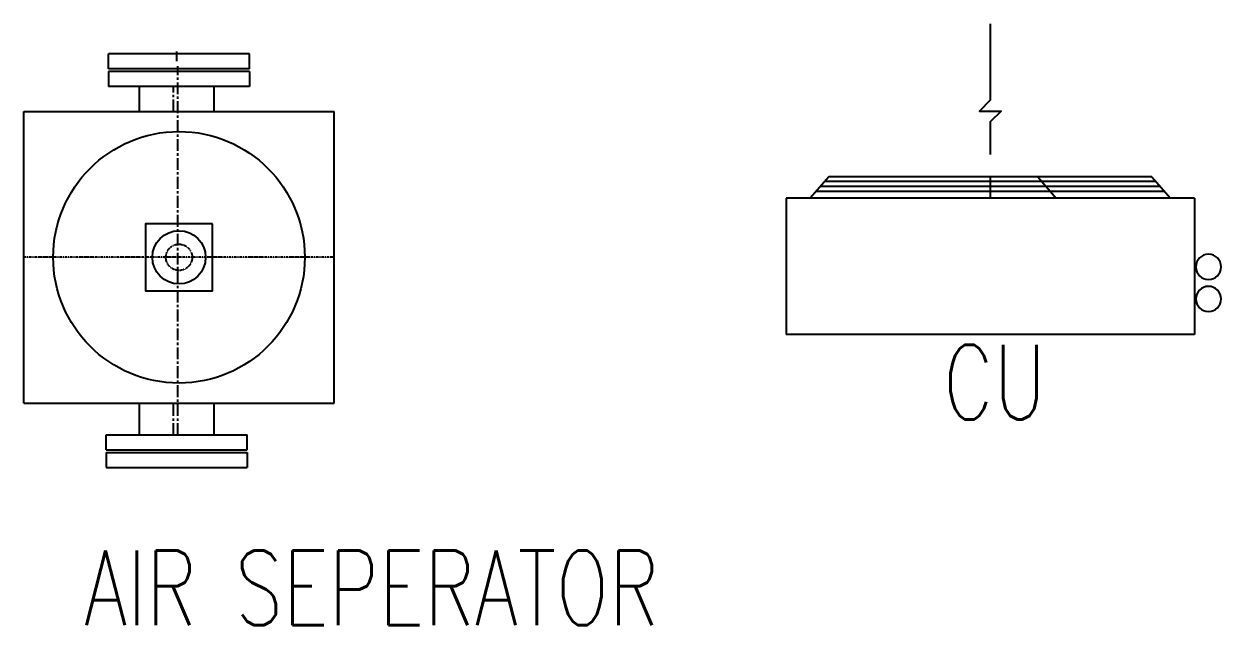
# Model space of a CAD drawing. Header units: millimetres. Extents: x 259256 to 648017, y 366981 to 480499.
# Drawn here: x 331713 to 334925, y 401289 to 402902 of the extents above; entities that cross this region are included whole.
import ezdxf

# ---------------------------------------------------------------- set-up
doc = ezdxf.new("R2010")
doc.units = ezdxf.units.MM
for name, pattern in [('MH-oof annex$0$CENTER', [50.8, 31.75, -6.35, 6.35, -6.35]), ('MH-oof annex$0$DASHDOT', [1, 0.5, -0.25, 0, -0.25]), ('MH-oof annex$0$EHIDDEN', [0.2, 0.1, -0.1])]:
    doc.linetypes.add(name, pattern=pattern)
for name, color, linetype in [('HVAC-TEXT', 2, 'Continuous'), ('M-HVAC-SUPP', 4, 'Continuous'), ('MEQUIP', 2, 'Continuous')]:
    doc.layers.add(name, color=color, linetype=linetype)
doc.styles.add('Arch-Dim', font='simplex.shx', dxfattribs={"width": 0.75})

# ---------------------------------------------------------------- blocks, each defined once
blk = doc.blocks.new('A$C21197771')
at = {"layer": 'MEQUIP', "color": 1, "linetype": 'Continuous'}
for p, q in [((0, 831.9), (783.4, 831.9)), ((0, 0), (783.4, 0))]:
    blk.add_line(p, q, dxfattribs=at)
at = {"layer": 'MEQUIP', "color": 1}
for p, q in [((0, 831.9), (0, 0)), ((783.4, 831.9), (783.4, 0)), ((-132.3, 611.6), (-172.3, 611.6)), ((-132.3, 611.6), (-172.3, 611.6)), ((-172.3, 611.6), (-172.3, 233.5)), ((-132.3, 611.6), (-132.3, 233.5)), ((-132.3, 611.6), (-132.3, 233.5)), ((-124.9, 611.6), (-84.9, 611.6)), ((-124.9, 611.6), (-84.9, 611.6)), ((-124.9, 611.6), (-124.9, 233.5)), ((-124.9, 611.6), (-124.9, 233.5)), ((-84.9, 611.6), (-84.9, 233.5)), ((-84.9, 611.6), (-84.9, 233.5)), ((850.3, 226.9), (850.3, 605)), ((850.3, 226.9), (850.3, 605)), ((890.3, 605), (850.3, 605)), ((890.3, 605), (850.3, 605)), ((890.3, 226.9), (890.3, 605)), ((890.3, 226.9), (890.3, 605)), ((897.7, 226.9), (897.7, 605)), ((897.7, 226.9), (897.7, 605)), ((897.7, 605), (937.7, 605)), ((897.7, 605), (937.7, 605)), ((937.7, 226.9), (937.7, 605)), ((937.7, 226.9), (937.7, 605)), ((0, 522.5), (-84.9, 522.5)), ((0, 522.5), (-84.9, 522.5)), ((850.3, 522.5), (783.4, 522.5)), ((850.3, 522.5), (783.4, 522.5)), ((0, 322.5), (-84.9, 322.5)), ((0, 322.5), (-84.9, 322.5)), ((850.3, 322.5), (783.4, 322.5)), ((850.3, 322.5), (783.4, 322.5)), ((-132.3, 233.5), (-172.3, 233.5)), ((-132.3, 233.5), (-172.3, 233.5)), ((-124.9, 233.5), (-84.9, 233.5)), ((-124.9, 233.5), (-84.9, 233.5)), ((890.3, 226.9), (850.3, 226.9)), ((890.3, 226.9), (850.3, 226.9)), ((897.7, 226.9), (937.7, 226.9)), ((897.7, 226.9), (937.7, 226.9))]:
    blk.add_line(p, q, dxfattribs=at)
at = {"layer": 'MEQUIP', "color": 1, "linetype": 'MH-oof annex$0$DASHDOT'}
blk.add_line((391.7, 0), (391.7, 831.9), dxfattribs=at)
at = {"layer": 'MEQUIP', "color": 1, "linetype": 'MH-oof annex$0$CENTER'}
for p, q in [((937.7, 269.2), (937.7, 569.2)), ((-84.9, 430.7), (0, 430.7)), ((-84.9, 419.2), (904.4, 419.2)), ((783.4, 430.7), (850.3, 430.7)), ((944.2, 422.5), (918.2, 422.5))]:
    blk.add_line(p, q, dxfattribs=at)
at = {"layer": 'MEQUIP', "color": 2}
blk.add_lwpolyline([(481.7, 325.9), (481.7, 505.9), (301.7, 505.9), (301.7, 325.9)], close=True, dxfattribs=at)
at = {"layer": 'MEQUIP', "color": 1, "linetype": 'Continuous'}
blk.add_circle((391.7, 415.9), 337.5, dxfattribs=at)
at = {"layer": 'MEQUIP', "color": 2}
blk.add_circle((391.7, 415.9), 71.3, dxfattribs=at)
at = {"layer": 'MEQUIP', "color": 2, "linetype": 'MH-oof annex$0$EHIDDEN'}
blk.add_circle((391.7, 415.9), 35.3, dxfattribs=at)
blk = doc.blocks.new('A$C205F3772')
at = {"layer": 'MEQUIP', "color": 1}
for p, q in [((185.4, 423.8), (135.6, 366)), ((185.4, 423.8), (1052.4, 423.8)), ((492, 423.8), (442.2, 366)), ((619.2, 423.8), (619.2, 366)), ((1052.4, 423.8), (1102.1, 366)), ((162.6, 397.4), (1075.1, 397.4)), ((174, 410.6), (1063.7, 410.6)), ((71.2, 366), (71.2, 0)), ((71.2, 366), (1167.2, 366)), ((151.3, 384.2), (1086.5, 384.2)), ((1167.2, 366), (1167.2, 0)), ((71.2, 0), (1167.2, 0))]:
    blk.add_line(p, q, dxfattribs=at)
for centre in [(33.8, 181.7), (33.8, 95.7)]:
    blk.add_circle(centre, 33.8, dxfattribs=at)
blk = doc.blocks.new('ARR03B')
at = {"layer": 'MEQUIP'}
blk.add_lwpolyline([(0, 0), (-2, 0), (-3.5, 0), (-4, 0.5), (-4, -0.5), (-4.5, 0), (-6, 0)], dxfattribs=at)

msp = doc.modelspace()

# ---------------------------------------------------------------- block references
at = {"layer": 'M-HVAC-SUPP', "xscale": -1}
msp.add_blockref('A$C205F3772', (334925.2, 402068.3), dxfattribs=at)
at = {"layer": 'MEQUIP', "xscale": 58.46456692914944, "yscale": 58.46456692914944, "zscale": 58.46456692913387, "rotation": 90}
msp.add_blockref('ARR03B', (334306, 402902), dxfattribs=at)
at = {"layer": 'MEQUIP', "rotation": 90}
msp.add_blockref('A$C21197771', (332545.4, 401884), dxfattribs=at)

# ---------------------------------------------------------------- texts
at = {"layer": 'HVAC-TEXT', "style": 'Arch-Dim', "width": 0.75}
for s, p in [('CU', (334179.6, 401840.7)), ('AIR SEPERATOR', (331874.8, 401288.9))]:
    msp.add_text(s, height=200, dxfattribs=at).set_placement(p)

doc.saveas('drawing.dxf')
